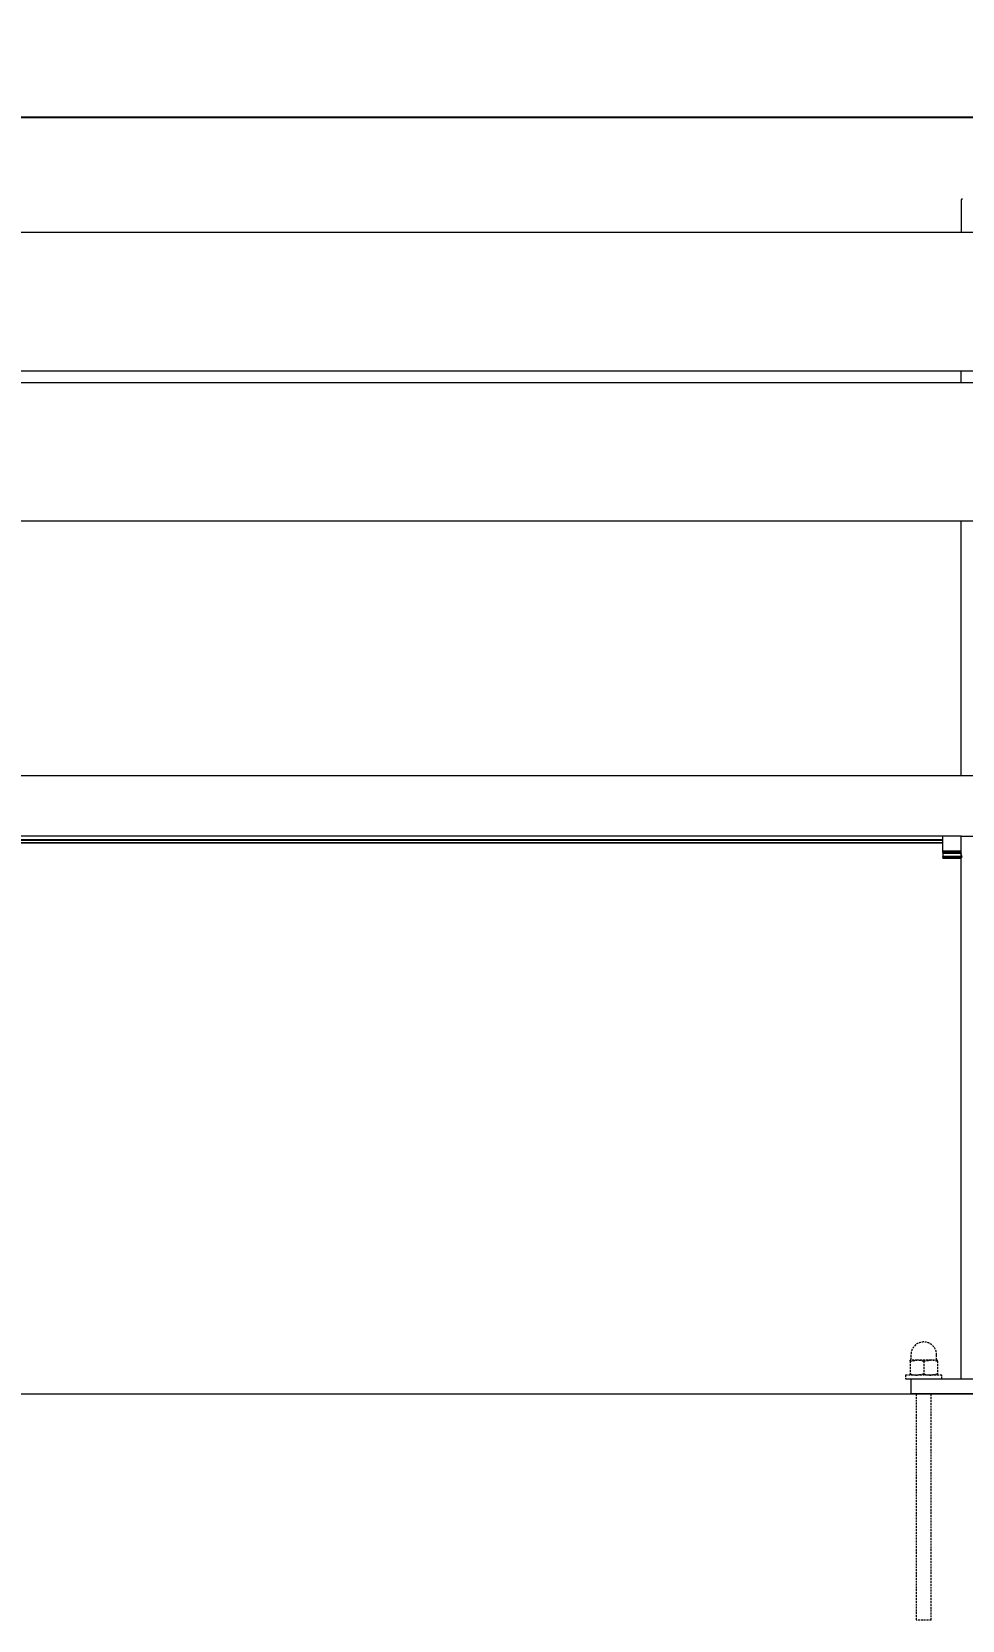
# Model space of a CAD drawing. Header units: millimetres. Extents: x -209 to 4251, y 50 to 3279.
# Drawn here: x 906 to 1523, y 2225 to 3279 of the extents above; entities that cross this region are included whole.
import ezdxf

# ---------------------------------------------------------------- set-up
doc = ezdxf.new("R2010")
doc.units = ezdxf.units.MM
doc.linetypes.add('HIDDEN', pattern=[1.905, 1.27, -0.635])
for name, color, linetype, lineweight in [('ZANO_R', 7, 'Continuous', 0), ('ZANO_R_przerywana', 7, 'HIDDEN', 0), ('ZANO_W', 1, 'Continuous', 0)]:
    doc.layers.add(name, color=color, linetype=linetype, lineweight=lineweight)
doc.styles.get("Standard").update_dxf_attribs({"font": 'ARIALUNI.TTF'})
doc.dimstyles.new('pl i ang', dxfattribs={"dimtxt": 50, "dimasz": 50, "dimexe": 1.25, "dimexo": 0.625, "dimgap": 10, "dimtad": 1, "dimtoh": 1, "dimtxsty": 'Standard', "dimcen": 2.5, "dimclrd": 1, "dimclre": 1, "dimclrt": 1, "dimadec": 0, "dimazin": 0, "dimtfac": 1, "dimtmove": 0, "dimatfit": 3, "dimfxl": 1, "dimarcsym": 1})

# ---------------------------------------------------------------- blocks, each defined once
blk = doc.blocks.new('*D437')
at = {"layer": 'ZANO_W', "color": 1, "lineweight": -2}
for p, q in [((-82.2, 3150.8), (-82.2, 3232.1)), ((1717.8, 3150.8), (1717.8, 3232.1)), ((-42.2, 3222.1), (1677.8, 3222.1))]:
    blk.add_line(p, q, dxfattribs=at)
at = {"layer": 'ZANO_W', "color": 1}
for points in [[(-42.2, 3228.8), (-42.2, 3215.4), (-82.2, 3222.1)], [(1677.8, 3215.4), (1677.8, 3228.8), (1717.8, 3222.1)]]:
    blk.add_solid(points, dxfattribs=at)
at = {"layer": 'ZANO_W', "color": 1, "insert": (817.8, 3252.5), "char_height": 40, "attachment_point": 5}
blk.add_mtext('1800', dxfattribs=at)

msp = doc.modelspace()

# ---------------------------------------------------------------- linework, layer by layer
at = {"layer": 'ZANO_R'}
for p, q in [((1523.5, 3168), (1522.6, 3167.3)), ((1522.6, 3167.3), (1522.6, 3145.8)), ((-77.2, 3145.8), (1712.8, 3145.8)), ((1712.8, 3053.8), (-77.2, 3053.8)), ((-77.2, 3046.2), (1712.8, 3046.2)), ((1522.6, 3046.2), (1522.6, 3053.8)), ((1533.9, 2954.2), (95.4, 2954.2)), ((1522.6, 2785.4), (1522.6, 2954.2)), ((1709.6, 2785.4), (-80.4, 2785.4)), ((1522.6, 2745.4), (106.6, 2745.4)), ((1510.6, 2745.3), (118.6, 2745.3)), ((1510.6, 2742.9), (118.6, 2742.9)), ((1510.6, 2742.5), (118.6, 2742.5)), ((1510.6, 2741), (118.6, 2741)), ((1510.6, 2740.6), (118.6, 2740.6)), ((1510.6, 2740.4), (1510.6, 2745.4)), ((1510.6, 2735.4), (1510.6, 2740.4)), ((1522.6, 2745.4), (1564.6, 2745.4)), ((1522.6, 2740.3), (1522.6, 2745.4)), ((1522.6, 2733.9), (1522.6, 2740.3)), ((1522.6, 2735.4), (1510.6, 2735.4)), ((1510.6, 2734.5), (1510.6, 2735.4)), ((1522.6, 2734.5), (1510.6, 2734.5)), ((1510.6, 2734.5), (1510.6, 2733.9)), ((1522.6, 2733.9), (1510.6, 2733.9)), ((1510.6, 2733.9), (1510.6, 2731.9)), ((1522.6, 2731.9), (1510.6, 2731.9)), ((1510.6, 2731.5), (1510.6, 2731.9)), ((1522.6, 2731.5), (1510.6, 2731.5)), ((1510.6, 2731.5), (1510.6, 2730.6)), ((1522.6, 2730.6), (1510.6, 2730.6)), ((1522.7, 2733.8), (1522.6, 2733.9)), ((1522.6, 2733.8), (1522.6, 2733.9)), ((1522.6, 2733.8), (1522.6, 2733.8)), ((1522.6, 2731.5), (1522.6, 2733.8)), ((1522.6, 2731.5), (1523.2, 2731.4)), ((1522.6, 2728.8), (1522.6, 2731.5)), ((1522.6, 2728.3), (1522.6, 2728.8)), ((1522.7, 2733.7), (1522.7, 2733.8)), ((1522.7, 2733.8), (1522.7, 2733.7)), ((1522.7, 2733.7), (1522.7, 2733.6)), ((1522.7, 2733.4), (1522.7, 2733.6)), ((1522.7, 2733.5), (1522.7, 2733.5)), ((1522.7, 2733.3), (1522.7, 2733.4)), ((1522.7, 2733.4), (1522.7, 2733.4)), ((1522.7, 2733.2), (1522.7, 2733.3)), ((1522.7, 2733.3), (1522.7, 2733.3)), ((1522.7, 2733.2), (1522.7, 2733)), ((1522.7, 2733), (1522.8, 2732.9)), ((1522.8, 2732.9), (1522.8, 2732.7)), ((1522.8, 2732.7), (1522.8, 2732.6)), ((1522.9, 2732.5), (1522.8, 2732.6)), ((1522.9, 2732.4), (1522.9, 2732.5)), ((1522.9, 2732.5), (1522.9, 2732.5)), ((1522.9, 2732.4), (1522.9, 2732.3)), ((1522.9, 2732.2), (1522.9, 2732.3)), ((1522.9, 2732.2), (1523, 2732.1)), ((1523, 2732.1), (1523, 2732.1)), ((1523, 2732.1), (1523, 2732)), ((1523, 2732), (1523.1, 2731.9)), ((1523.1, 2731.8), (1523.1, 2731.9)), ((1523.2, 2731.7), (1523.1, 2731.8)), ((1523.1, 2731.8), (1523.1, 2731.8)), ((1523.2, 2731.7), (1523.2, 2731.6)), ((1523.3, 2731.5), (1523.2, 2731.6)), ((1523.3, 2731.4), (1523.2, 2731.4)), ((1523.2, 2731.4), (1523.2, 2731.4)), ((1523.2, 2731.4), (1523.2, 2731.4)), ((1523.2, 2731.4), (1523.3, 2731.4)), ((1523.3, 2731.4), (1523.3, 2731.5)), ((1523.3, 2731.5), (1523.3, 2731.5)), ((1523.4, 2731.3), (1523.3, 2731.4)), ((1523.3, 2731.4), (1523.3, 2731.4)), ((1523.3, 2731.4), (1523.3, 2731.4)), ((1523.3, 2731.4), (1523.3, 2731.3)), ((1523.3, 2731.3), (1523.4, 2731.3)), ((1523.4, 2731.3), (1523.4, 2731.3)), ((1522.6, 2727.4), (1522.6, 2728.3)), ((1522.6, 2726.8), (1522.6, 2727.4)), ((1522.6, 2726.1), (1522.6, 2726.8)), ((1522.6, 2725.5), (1522.6, 2726.1)), ((1522.6, 2724.8), (1522.6, 2725.5)), ((1522.6, 2724.3), (1522.6, 2724.8)), ((1522.6, 2723.4), (1522.6, 2724.3)), ((1522.6, 2722.8), (1522.6, 2723.4)), ((1522.6, 2722.1), (1522.6, 2722.8)), ((1522.6, 2721.4), (1522.6, 2722.1)), ((1522.6, 2720.7), (1522.6, 2721.4)), ((1522.6, 2720), (1522.6, 2720.7)), ((1522.6, 2719.4), (1522.6, 2720)), ((1522.6, 2718.8), (1522.6, 2719.4)), ((1522.6, 2718), (1522.6, 2718.8)), ((1522.6, 2717.4), (1522.6, 2718)), ((1522.6, 2716.6), (1522.6, 2717.4)), ((1522.6, 2716.1), (1522.6, 2716.6)), ((1522.6, 2715.4), (1522.6, 2716.1)), ((1522.6, 2714.7), (1522.6, 2715.4)), ((1522.6, 2714), (1522.6, 2714.7)), ((1522.6, 2713.3), (1522.6, 2714)), ((1522.6, 2712.5), (1522.6, 2713.3)), ((1522.6, 2712.1), (1522.6, 2712.5)), ((1522.6, 2711.2), (1522.6, 2712.1)), ((1522.6, 2710.7), (1522.6, 2711.2)), ((1522.6, 2709.9), (1522.6, 2710.7)), ((1522.6, 2709.3), (1522.6, 2709.9)), ((1522.6, 2708.6), (1522.6, 2709.3)), ((1522.6, 2707.9), (1522.6, 2708.6)), ((1522.6, 2707.2), (1522.6, 2707.9)), ((1522.6, 2706.5), (1522.6, 2707.2)), ((1522.6, 2705.8), (1522.6, 2706.5)), ((1522.6, 2705.2), (1522.6, 2705.8)), ((1522.6, 2704.4), (1522.6, 2705.2)), ((1522.6, 2703.9), (1522.6, 2704.4)), ((1522.6, 2702.9), (1522.6, 2703.9)), ((1522.6, 2702.5), (1522.6, 2702.9)), ((1522.6, 2701.7), (1522.6, 2702.5)), ((1522.6, 2701.1), (1522.6, 2701.7)), ((1522.6, 2700.4), (1522.6, 2701.1)), ((1522.6, 2699.6), (1522.6, 2700.4)), ((1522.6, 2699), (1522.6, 2699.6)), ((1522.6, 2698.5), (1522.6, 2699)), ((1522.6, 2697.6), (1522.6, 2698.5)), ((1522.6, 2696.9), (1522.6, 2697.6)), ((1522.6, 2696.1), (1522.6, 2696.9)), ((1522.6, 2695.7), (1522.6, 2696.1)), ((1522.6, 2694.9), (1522.6, 2695.7)), ((1522.6, 2694.2), (1522.6, 2694.9)), ((1522.6, 2693.6), (1522.6, 2694.2)), ((1522.6, 2692.9), (1522.6, 2693.6)), ((1522.6, 2692.1), (1522.6, 2692.9)), ((1522.6, 2691.6), (1522.6, 2692.1)), ((1522.6, 2690.7), (1522.6, 2691.6)), ((1522.6, 2690.1), (1522.6, 2690.7)), ((1522.6, 2689.3), (1522.6, 2690.1)), ((1522.6, 2688.8), (1522.6, 2689.3)), ((1522.6, 2687.8), (1522.6, 2688.8)), ((1522.6, 2687.4), (1522.6, 2687.8)), ((1522.6, 2686.4), (1522.6, 2687.4)), ((1522.6, 2686), (1522.6, 2686.4)), ((1522.6, 2684.6), (1522.6, 2686)), ((1522.6, 2684.3), (1522.6, 2684.6)), ((1522.6, 2683.2), (1522.6, 2684.3)), ((1522.6, 2682.8), (1522.6, 2683.2)), ((1522.6, 2681.8), (1522.6, 2682.8)), ((1522.6, 2681.2), (1522.6, 2681.8)), ((1522.6, 2680.4), (1522.6, 2681.2)), ((1522.6, 2679.9), (1522.6, 2680.4)), ((1522.6, 2679.1), (1522.6, 2679.9)), ((1522.6, 2678.4), (1522.6, 2679.1)), ((1522.6, 2677.6), (1522.6, 2678.4)), ((1522.6, 2677.2), (1522.6, 2677.6)), ((1522.6, 2676.4), (1522.6, 2677.2)), ((1522.6, 2675.7), (1522.6, 2676.4)), ((1522.6, 2674.9), (1522.6, 2675.7)), ((1522.6, 2674.3), (1522.6, 2674.9)), ((1522.6, 2673.4), (1522.6, 2674.3)), ((1522.6, 2672.7), (1522.6, 2673.4)), ((1522.6, 2672.1), (1522.6, 2672.7)), ((1522.6, 2671.6), (1522.6, 2672.1)), ((1522.6, 2670.9), (1522.6, 2671.6)), ((1522.6, 2670.2), (1522.6, 2670.9)), ((1522.6, 2669.4), (1522.6, 2670.2)), ((1522.6, 2668.8), (1522.6, 2669.4)), ((1522.6, 2668.1), (1522.6, 2668.8)), ((1522.6, 2667.6), (1522.6, 2668.1)), ((1522.6, 2666.6), (1522.6, 2667.6)), ((1522.6, 2666), (1522.6, 2666.6)), ((1522.6, 2665.4), (1522.6, 2666)), ((1522.6, 2664.5), (1522.6, 2665.4)), ((1522.6, 2664), (1522.6, 2664.5)), ((1522.6, 2663.1), (1522.6, 2664)), ((1522.6, 2662.4), (1522.6, 2663.1)), ((1522.6, 2661.9), (1522.6, 2662.4)), ((1522.6, 2660.8), (1522.6, 2661.9)), ((1522.6, 2660.6), (1522.6, 2660.8)), ((1522.6, 2659.8), (1522.6, 2660.6)), ((1522.6, 2659), (1522.6, 2659.8)), ((1522.6, 2658.2), (1522.6, 2659)), ((1522.6, 2657.7), (1522.6, 2658.2)), ((1522.6, 2656.8), (1522.6, 2657.7)), ((1522.6, 2656.1), (1522.6, 2656.8)), ((1522.6, 2655.5), (1522.6, 2656.1)), ((1522.6, 2654.9), (1522.6, 2655.5)), ((1522.6, 2654.3), (1522.6, 2654.9)), ((1522.6, 2653.5), (1522.6, 2654.3)), ((1522.6, 2652.9), (1522.6, 2653.5)), ((1522.6, 2652), (1522.6, 2652.9)), ((1522.6, 2651.4), (1522.6, 2652)), ((1522.6, 2650.7), (1522.6, 2651.4)), ((1522.6, 2650), (1522.6, 2650.7)), ((1522.6, 2649.3), (1522.6, 2650)), ((1522.6, 2648.4), (1522.6, 2649.3)), ((1522.6, 2648), (1522.6, 2648.4)), ((1522.6, 2647.3), (1522.6, 2648)), ((1522.6, 2646.6), (1522.6, 2647.3)), ((1522.6, 2645.7), (1522.6, 2646.6)), ((1522.6, 2645.1), (1522.6, 2645.7)), ((1522.6, 2644.5), (1522.6, 2645.1)), ((1522.6, 2643.8), (1522.6, 2644.5)), ((1522.6, 2642.8), (1522.6, 2643.8)), ((1522.6, 2642.4), (1522.6, 2642.8)), ((1522.6, 2641.5), (1522.6, 2642.4)), ((1522.6, 2641), (1522.6, 2641.5)), ((1522.6, 2640), (1522.6, 2641)), ((1522.6, 2639.5), (1522.6, 2640)), ((1522.6, 2638.1), (1522.6, 2639.5)), ((1522.6, 2637.8), (1522.6, 2638.1)), ((1522.6, 2636.7), (1522.6, 2637.8)), ((1522.6, 2636.2), (1522.6, 2636.7)), ((1522.6, 2635.3), (1522.6, 2636.2)), ((1522.6, 2634.8), (1522.6, 2635.3)), ((1522.6, 2634), (1522.6, 2634.8)), ((1522.6, 2633.3), (1522.6, 2634)), ((1522.6, 2632.4), (1522.6, 2633.3)), ((1522.6, 2632), (1522.6, 2632.4)), ((1522.6, 2631), (1522.6, 2632)), ((1522.6, 2630.3), (1522.6, 2631)), ((1522.6, 2629.7), (1522.6, 2630.3)), ((1522.6, 2629), (1522.6, 2629.7)), ((1522.6, 2628.4), (1522.6, 2629)), ((1522.6, 2627.7), (1522.6, 2628.4)), ((1522.6, 2627), (1522.6, 2627.7)), ((1522.6, 2626.3), (1522.6, 2627)), ((1522.6, 2625.5), (1522.6, 2626.3)), ((1522.6, 2625.1), (1522.6, 2625.5)), ((1522.6, 2623.9), (1522.6, 2625.1)), ((1522.6, 2623.4), (1522.6, 2623.9)), ((1522.6, 2622.5), (1522.6, 2623.4)), ((1522.6, 2622.3), (1522.6, 2622.5)), ((1522.6, 2621.4), (1522.6, 2622.3)), ((1522.6, 2620.6), (1522.6, 2621.4)), ((1522.6, 2619.7), (1522.6, 2620.6)), ((1522.6, 2619.3), (1522.6, 2619.7)), ((1522.6, 2618.6), (1522.6, 2619.3)), ((1522.6, 2617.7), (1522.6, 2618.6)), ((1522.6, 2617), (1522.6, 2617.7)), ((1522.6, 2616.3), (1522.6, 2617)), ((1522.6, 2615.6), (1522.6, 2616.3)), ((1522.6, 2614.9), (1522.6, 2615.6)), ((1522.6, 2614.2), (1522.6, 2614.9)), ((1522.6, 2613.6), (1522.6, 2614.2)), ((1522.6, 2612.9), (1522.6, 2613.6)), ((1522.6, 2612.2), (1522.6, 2612.9)), ((1522.6, 2611.5), (1522.6, 2612.2)), ((1522.6, 2610.8), (1522.6, 2611.5)), ((1522.6, 2610.1), (1522.6, 2610.8)), ((1522.6, 2609.4), (1522.6, 2610.1)), ((1522.6, 2608.7), (1522.6, 2609.4)), ((1522.6, 2608), (1522.6, 2608.7)), ((1522.6, 2607.2), (1522.6, 2608)), ((1522.6, 2606.7), (1522.6, 2607.2)), ((1522.6, 2605.9), (1522.6, 2606.7)), ((1522.6, 2605.3), (1522.6, 2605.9)), ((1522.6, 2604.6), (1522.6, 2605.3)), ((1522.6, 2603.8), (1522.6, 2604.6)), ((1522.6, 2603.2), (1522.6, 2603.8)), ((1522.6, 2602.5), (1522.6, 2603.2)), ((1522.6, 2601.7), (1522.6, 2602.5)), ((1522.6, 2601.1), (1522.6, 2601.7)), ((1522.6, 2600.4), (1522.6, 2601.1)), ((1522.6, 2599.6), (1522.6, 2600.4)), ((1522.6, 2598.5), (1522.6, 2599.6)), ((1522.6, 2598.2), (1522.6, 2598.5)), ((1522.6, 2597.4), (1522.6, 2598.2)), ((1522.6, 2596.8), (1522.6, 2597.4)), ((1522.6, 2595.9), (1522.6, 2596.8)), ((1522.6, 2595.3), (1522.6, 2595.9)), ((1522.6, 2594.2), (1522.6, 2595.3)), ((1522.6, 2594), (1522.6, 2594.2)), ((1522.6, 2591.1), (1522.6, 2594)), ((1522.6, 2591), (1522.6, 2591.1)), ((1522.6, 2589.7), (1522.6, 2591)), ((1522.6, 2589.2), (1522.6, 2589.7)), ((1522.6, 2588.2), (1522.6, 2589.2)), ((1522.6, 2587.7), (1522.6, 2588.2)), ((1522.6, 2586.9), (1522.6, 2587.7)), ((1522.6, 2586.2), (1522.6, 2586.9)), ((1522.6, 2585.6), (1522.6, 2586.2)), ((1522.6, 2584.7), (1522.6, 2585.6)), ((1522.6, 2584), (1522.6, 2584.7)), ((1522.6, 2583.4), (1522.6, 2584)), ((1522.6, 2582.5), (1522.6, 2583.4)), ((1522.6, 2582.3), (1522.6, 2582.5)), ((1522.6, 2581.2), (1522.6, 2582.3)), ((1522.6, 2580.4), (1522.6, 2581.2)), ((1522.6, 2579.7), (1522.6, 2580.4)), ((1522.6, 2579), (1522.6, 2579.7)), ((1522.6, 2578.5), (1522.6, 2579)), ((1522.6, 2577.9), (1522.6, 2578.5)), ((1522.6, 2576.8), (1522.6, 2577.9)), ((1522.6, 2576.6), (1522.6, 2576.8)), ((1522.6, 2575.7), (1522.6, 2576.6)), ((1522.6, 2574.7), (1522.6, 2575.7)), ((1522.6, 2574), (1522.6, 2574.7)), ((1522.6, 2573.5), (1522.6, 2574)), ((1522.6, 2572.7), (1522.6, 2573.5)), ((1522.6, 2572.4), (1522.6, 2572.7)), ((1522.6, 2571.2), (1522.6, 2572.4)), ((1522.6, 2570.8), (1522.6, 2571.2)), ((1522.6, 2570.1), (1522.6, 2570.8)), ((1522.6, 2569), (1522.6, 2570.1)), ((1522.6, 2568.9), (1522.6, 2569)), ((1522.6, 2567.9), (1522.6, 2568.9)), ((1522.6, 2567), (1522.6, 2567.9)), ((1522.6, 2566.8), (1522.6, 2567)), ((1522.6, 2565.7), (1522.6, 2566.8)), ((1522.6, 2565.1), (1522.6, 2565.7)), ((1522.6, 2564.6), (1522.6, 2565.1)), ((1522.6, 2563.5), (1522.6, 2564.6)), ((1522.6, 2563.2), (1522.6, 2563.5)), ((1522.6, 2562.3), (1522.6, 2563.2)), ((1522.6, 2561.3), (1522.6, 2562.3)), ((1522.6, 2561.1), (1522.6, 2561.3)), ((1522.6, 2560.1), (1522.6, 2561.1)), ((1522.6, 2559.3), (1522.6, 2560.1)), ((1522.6, 2559), (1522.6, 2559.3)), ((1522.6, 2557.9), (1522.6, 2559)), ((1522.6, 2557.4), (1522.6, 2557.9)), ((1522.6, 2556.8), (1522.6, 2557.4)), ((1522.6, 2555.9), (1522.6, 2556.8)), ((1522.6, 2555.4), (1522.6, 2555.9)), ((1522.6, 2554.4), (1522.6, 2555.4)), ((1522.6, 2554), (1522.6, 2554.4)), ((1522.6, 2552.9), (1522.6, 2554)), ((1522.6, 2552.5), (1522.6, 2552.9)), ((1522.6, 2551.7), (1522.6, 2552.5)), ((1522.6, 2551.1), (1522.6, 2551.7)), ((1522.6, 2549.9), (1522.6, 2551.1)), ((1522.6, 2549.7), (1522.6, 2549.9)), ((1522.6, 2549.1), (1522.6, 2549.7)), ((1522.6, 2548.3), (1522.6, 2549.1)), ((1522.6, 2546.9), (1522.6, 2548.3)), ((1522.6, 2546.8), (1522.6, 2546.9)), ((1522.6, 2545.4), (1522.6, 2546.8)), ((1522.6, 2543.3), (1522.6, 2545.4)), ((1522.6, 2542.6), (1522.6, 2543.3)), ((1522.6, 2542.1), (1522.6, 2542.6)), ((1522.6, 2541.2), (1522.6, 2542.1)), ((1522.6, 2540.5), (1522.6, 2541.2)), ((1522.6, 2539.8), (1522.6, 2540.5)), ((1522.6, 2539.3), (1522.6, 2539.8)), ((1522.6, 2538.3), (1522.6, 2539.3)), ((1522.6, 2538), (1522.6, 2538.3)), ((1522.6, 2537), (1522.6, 2538)), ((1522.6, 2536.4), (1522.6, 2537)), ((1522.6, 2535.6), (1522.6, 2536.4)), ((1522.6, 2535), (1522.6, 2535.6)), ((1522.6, 2534.2), (1522.6, 2535)), ((1522.6, 2533.5), (1522.6, 2534.2)), ((1522.6, 2532.9), (1522.6, 2533.5)), ((1522.6, 2532.3), (1522.6, 2532.9)), ((1522.6, 2531.4), (1522.6, 2532.3)), ((1522.6, 2530.8), (1522.6, 2531.4)), ((1522.6, 2530), (1522.6, 2530.8)), ((1522.6, 2529.3), (1522.6, 2530)), ((1522.6, 2528.7), (1522.6, 2529.3)), ((1522.6, 2528), (1522.6, 2528.7)), ((1522.6, 2527.3), (1522.6, 2528)), ((1522.6, 2526.6), (1522.6, 2527.3)), ((1522.6, 2525.9), (1522.6, 2526.6)), ((1522.6, 2525.2), (1522.6, 2525.9)), ((1522.6, 2524.4), (1522.6, 2525.2)), ((1522.6, 2523.7), (1522.6, 2524.4)), ((1522.6, 2523), (1522.6, 2523.7)), ((1522.6, 2522.3), (1522.6, 2523)), ((1522.6, 2521.7), (1522.6, 2522.3)), ((1522.6, 2521), (1522.6, 2521.7)), ((1522.6, 2520.2), (1522.6, 2521)), ((1522.6, 2519.6), (1522.6, 2520.2)), ((1522.6, 2518.8), (1522.6, 2519.6)), ((1522.6, 2518.2), (1522.6, 2518.8)), ((1522.6, 2517.4), (1522.6, 2518.2)), ((1522.6, 2516.8), (1522.6, 2517.4)), ((1522.6, 2516), (1522.6, 2516.8)), ((1522.6, 2515.3), (1522.6, 2516)), ((1522.6, 2514.7), (1522.6, 2515.3)), ((1522.6, 2514), (1522.6, 2514.7)), ((1522.6, 2513.3), (1522.6, 2514)), ((1522.6, 2512.6), (1522.6, 2513.3)), ((1522.6, 2511.9), (1522.6, 2512.6)), ((1522.6, 2511.1), (1522.6, 2511.9)), ((1522.6, 2510.5), (1522.6, 2511.1)), ((1522.6, 2509.8), (1522.6, 2510.5)), ((1522.6, 2509.1), (1522.6, 2509.8)), ((1522.6, 2508.4), (1522.6, 2509.1)), ((1522.6, 2507.7), (1522.6, 2508.4)), ((1522.6, 2507.1), (1522.6, 2507.7)), ((1522.6, 2506.3), (1522.6, 2507.1)), ((1522.6, 2505.6), (1522.6, 2506.3)), ((1522.6, 2504.8), (1522.6, 2505.6)), ((1522.6, 2504.3), (1522.6, 2504.8)), ((1522.6, 2503.4), (1522.6, 2504.3)), ((1522.6, 2502.9), (1522.6, 2503.4)), ((1522.6, 2501.8), (1522.6, 2502.9)), ((1522.6, 2501.5), (1522.6, 2501.8)), ((1522.6, 2500.1), (1522.6, 2501.5)), ((1522.6, 2499.8), (1522.6, 2500.1)), ((1522.6, 2498.7), (1522.6, 2499.8)), ((1522.6, 2498.2), (1522.6, 2498.7)), ((1522.6, 2497.3), (1522.6, 2498.2)), ((1522.6, 2496.8), (1522.6, 2497.3)), ((1522.6, 2495.9), (1522.6, 2496.8)), ((1522.6, 2495.4), (1522.6, 2495.9)), ((1522.6, 2494.5), (1522.6, 2495.4)), ((1522.6, 2494), (1522.6, 2494.5)), ((1522.6, 2493.2), (1522.6, 2494)), ((1522.6, 2492.5), (1522.6, 2493.2)), ((1522.6, 2491.8), (1522.6, 2492.5)), ((1522.6, 2491.2), (1522.6, 2491.8)), ((1522.6, 2490.4), (1522.6, 2491.2)), ((1522.6, 2489.8), (1522.6, 2490.4)), ((1522.6, 2489.1), (1522.6, 2489.8)), ((1522.6, 2488.4), (1522.6, 2489.1)), ((1522.6, 2487.6), (1522.6, 2488.4)), ((1522.6, 2487), (1522.6, 2487.6)), ((1522.6, 2486.1), (1522.6, 2487)), ((1522.6, 2485.6), (1522.6, 2486.1)), ((1522.6, 2485), (1522.6, 2485.6)), ((1522.6, 2484.2), (1522.6, 2485)), ((1522.6, 2483.5), (1522.6, 2484.2)), ((1522.6, 2482.9), (1522.6, 2483.5)), ((1522.6, 2482.2), (1522.6, 2482.9)), ((1522.6, 2481.5), (1522.6, 2482.2)), ((1522.6, 2480.7), (1522.6, 2481.5)), ((1522.6, 2480.1), (1522.6, 2480.7)), ((1522.6, 2479.4), (1522.6, 2480.1)), ((1522.6, 2478.8), (1522.6, 2479.4)), ((1522.6, 2477.9), (1522.6, 2478.8)), ((1522.6, 2477.3), (1522.6, 2477.9)), ((1522.6, 2476.7), (1522.6, 2477.3)), ((1522.6, 2476), (1522.6, 2476.7)), ((1522.6, 2475.4), (1522.6, 2476)), ((1522.6, 2474.7), (1522.6, 2475.4)), ((1522.6, 2474.1), (1522.6, 2474.7)), ((1522.6, 2473), (1522.6, 2474.1)), ((1522.6, 2472.6), (1522.6, 2473)), ((1522.6, 2471.8), (1522.6, 2472.6)), ((1522.6, 2471.2), (1522.6, 2471.8)), ((1522.6, 2470.6), (1522.6, 2471.2)), ((1522.6, 2469.9), (1522.6, 2470.6)), ((1522.6, 2469.2), (1522.6, 2469.9)), ((1522.6, 2468.7), (1522.6, 2469.2)), ((1522.6, 2467.6), (1522.6, 2468.7)), ((1522.6, 2467.5), (1522.6, 2467.6)), ((1522.6, 2466.5), (1522.6, 2467.5)), ((1522.6, 2465.7), (1522.6, 2466.5)), ((1522.6, 2465.1), (1522.6, 2465.7)), ((1522.6, 2464.3), (1522.6, 2465.1)), ((1522.6, 2463.8), (1522.6, 2464.3)), ((1522.6, 2463), (1522.6, 2463.8)), ((1522.6, 2462.4), (1522.6, 2463)), ((1522.6, 2461.5), (1522.6, 2462.4)), ((1522.6, 2461), (1522.6, 2461.5)), ((1522.6, 2460.2), (1522.6, 2461)), ((1522.6, 2459.7), (1522.6, 2460.2)), ((1522.6, 2458.8), (1522.6, 2459.7)), ((1522.6, 2458.3), (1522.6, 2458.8)), ((1522.6, 2457.5), (1522.6, 2458.3)), ((1522.6, 2456.8), (1522.6, 2457.5)), ((1522.6, 2454.2), (1522.6, 2456.8)), ((1522.6, 2453.7), (1522.6, 2454.2)), ((1522.6, 2452.9), (1522.6, 2453.7)), ((1522.6, 2452.2), (1522.6, 2452.9)), ((1522.6, 2451.5), (1522.6, 2452.2)), ((1522.6, 2450.9), (1522.6, 2451.5)), ((1522.6, 2450.2), (1522.6, 2450.9)), ((1522.6, 2449.5), (1522.6, 2450.2)), ((1522.6, 2448.8), (1522.6, 2449.5)), ((1522.6, 2448.2), (1522.6, 2448.8)), ((1522.6, 2447.4), (1522.6, 2448.2)), ((1522.6, 2446.8), (1522.6, 2447.4)), ((1522.6, 2446.1), (1522.6, 2446.8)), ((1522.6, 2445.5), (1522.6, 2446.1)), ((1522.6, 2444.8), (1522.6, 2445.5)), ((1522.6, 2444.1), (1522.6, 2444.8)), ((1522.6, 2443.4), (1522.6, 2444.1)), ((1522.6, 2442.7), (1522.6, 2443.4)), ((1522.6, 2442), (1522.6, 2442.7)), ((1522.6, 2441.3), (1522.6, 2442)), ((1522.6, 2440.7), (1522.6, 2441.3)), ((1522.6, 2440), (1522.6, 2440.7)), ((1522.6, 2439.3), (1522.6, 2440)), ((1522.6, 2438.6), (1522.6, 2439.3)), ((1522.6, 2437.9), (1522.6, 2438.6)), ((1522.6, 2437.2), (1522.6, 2437.9)), ((1522.6, 2436.6), (1522.6, 2437.2)), ((1522.6, 2436), (1522.6, 2436.6)), ((1522.6, 2435.2), (1522.6, 2436)), ((1522.6, 2434.7), (1522.6, 2435.2)), ((1522.6, 2434), (1522.6, 2434.7)), ((1522.6, 2433.3), (1522.6, 2434)), ((1522.6, 2432.7), (1522.6, 2433.3)), ((1522.6, 2432.1), (1522.6, 2432.7)), ((1522.6, 2431.3), (1522.6, 2432.1)), ((1522.6, 2430.6), (1522.6, 2431.3)), ((1522.6, 2430.1), (1522.6, 2430.6)), ((1522.6, 2429.4), (1522.6, 2430.1)), ((1522.6, 2428.6), (1522.6, 2429.4)), ((1522.6, 2428.1), (1522.6, 2428.6)), ((1522.6, 2427.3), (1522.6, 2428.1)), ((1522.6, 2426.6), (1522.6, 2427.3)), ((1522.6, 2426), (1522.6, 2426.6)), ((1522.6, 2425.4), (1522.6, 2426)), ((1522.6, 2424.7), (1522.6, 2425.4)), ((1522.6, 2424), (1522.6, 2424.7)), ((1522.6, 2423.4), (1522.6, 2424)), ((1522.6, 2422.8), (1522.6, 2423.4)), ((1522.6, 2422), (1522.6, 2422.8)), ((1522.6, 2421.3), (1522.6, 2422)), ((1522.6, 2420.8), (1522.6, 2421.3)), ((1522.6, 2420.1), (1522.6, 2420.8)), ((1522.6, 2419.3), (1522.6, 2420.1)), ((1522.6, 2418.8), (1522.6, 2419.3)), ((1522.6, 2418.1), (1522.6, 2418.8)), ((1522.6, 2417.4), (1522.6, 2418.1)), ((1522.6, 2416.6), (1522.6, 2417.4)), ((1522.6, 2416.1), (1522.6, 2416.6)), ((1522.6, 2415), (1522.6, 2416.1)), ((1522.6, 2414.8), (1522.6, 2415)), ((1522.6, 2413.5), (1522.6, 2414.8)), ((1522.6, 2413.2), (1522.6, 2413.5)), ((1522.6, 2412.1), (1522.6, 2413.2)), ((1522.6, 2411.6), (1522.6, 2412.1)), ((1522.6, 2410.8), (1522.6, 2411.6)), ((1522.6, 2410.4), (1522.6, 2410.8)), ((1522.6, 2409.6), (1522.6, 2410.4)), ((1522.6, 2409), (1522.6, 2409.6)), ((1522.6, 2408.3), (1522.6, 2409)), ((1522.6, 2407.5), (1522.6, 2408.3)), ((1522.6, 2406.9), (1522.6, 2407.5)), ((1522.6, 2406.4), (1522.6, 2406.9)), ((1522.6, 2405.7), (1522.6, 2406.4)), ((1522.6, 2405), (1522.6, 2405.7)), ((1522.6, 2404.3), (1522.6, 2405)), ((1522.6, 2403.7), (1522.6, 2404.3)), ((1522.6, 2403.1), (1522.6, 2403.7)), ((1522.6, 2402.4), (1522.6, 2403.1)), ((1522.6, 2401.7), (1522.6, 2402.4)), ((1522.6, 2401), (1522.6, 2401.7)), ((1522.6, 2400.4), (1522.6, 2401)), ((1522.6, 2399.8), (1522.6, 2400.4)), ((1522.6, 2399.1), (1522.6, 2399.8)), ((1522.6, 2398.4), (1522.6, 2399.1)), ((1522.6, 2397.7), (1522.6, 2398.4)), ((1522.6, 2397.1), (1522.6, 2397.7)), ((1522.6, 2396.5), (1522.6, 2397.1)), ((1522.6, 2395.8), (1522.6, 2396.5)), ((1522.6, 2395.2), (1522.6, 2395.8)), ((1522.6, 2394.6), (1522.6, 2395.2)), ((1522.6, 2394), (1522.6, 2394.6)), ((1522.6, 2393.2), (1522.6, 2394)), ((1522.6, 2392.7), (1522.6, 2393.2)), ((1522.6, 2392.1), (1522.6, 2392.7)), ((1522.6, 2391.3), (1522.6, 2392.1)), ((1522.6, 2390.7), (1522.6, 2391.3)), ((1489.6, 2385.4), (1597.7, 2385.4)), ((1489.6, 2375.4), (1489.6, 2385.4)), ((1522.6, 2390), (1522.6, 2390.7)), ((1522.6, 2389.5), (1522.6, 2390)), ((1522.6, 2388.7), (1522.6, 2389.5)), ((1522.6, 2388.1), (1522.6, 2388.7)), ((1522.6, 2387.4), (1522.6, 2388.1)), ((1522.6, 2386.8), (1522.6, 2387.4)), ((1522.6, 2386.2), (1522.6, 2386.8)), ((1522.6, 2385.5), (1522.6, 2386.2)), ((1522.6, 2385.4), (1522.6, 2385.5)), ((1597.7, 2375.4), (1489.6, 2375.4))]:
    msp.add_line(p, q, dxfattribs=at)
for points in [[(1485.9, 2385.4), (1509.9, 2385.4)], [(-208.5, 2375.4), (4251.5, 2375.4)]]:
    msp.add_lwpolyline(points, dxfattribs=at)
at = {"layer": 'ZANO_R_przerywana'}
for p, q in [((1488.9, 2397.1), (1488.9, 2397.9)), ((1493.4, 2397.9), (1488.9, 2397.9)), ((1488.9, 2397.1), (1488.9, 2388.7)), ((1489.4, 2401.4), (1489.4, 2398.1)), ((1502.4, 2397.9), (1493.4, 2397.9)), ((1497.9, 2397.1), (1497.9, 2388.7)), ((1506.9, 2397.9), (1502.4, 2397.9)), ((1506.4, 2398.1), (1506.4, 2401.4)), ((1506.9, 2397.1), (1506.9, 2397.9)), ((1506.9, 2397.1), (1506.9, 2388.7)), ((1485.9, 2387.9), (1485.9, 2385.4)), ((1509.9, 2387.9), (1485.9, 2387.9)), ((1488.9, 2387.9), (1488.9, 2388.7)), ((1506.9, 2387.9), (1506.9, 2388.7)), ((1509.9, 2385.4), (1509.9, 2387.9)), ((1492.9, 2375.4), (1492.9, 2225.4)), ((1502.9, 2225.4), (1502.9, 2375.4)), ((1502.9, 2225.4), (1492.9, 2225.4))]:
    msp.add_line(p, q, dxfattribs=at)
at = {"layer": 'ZANO_R_przerywana', "flags": 128}
for points in [[(1488.9, 2397.1), (1491.2, 2397.6), (1493.4, 2397.9)], [(1497.9, 2397.1), (1500.2, 2397.6), (1502.4, 2397.9)], [(1497.9, 2388.7), (1495.7, 2388.1), (1493.4, 2387.9)], [(1506.9, 2388.7), (1504.7, 2388.1), (1502.4, 2387.9)]]:
    msp.add_lwpolyline(points, dxfattribs=at)
at = {"layer": 'ZANO_R_przerywana'}
for centre, radius, start, end in [((1497.9, 2401.4), 8.5, 0, 180), ((1489.2, 2398.1), 0.25, 270, 0), ((1493.3, 2384.2), 13.6, 70.2269, 89.5167), ((1502.3, 2384.2), 13.6, 70.2269, 89.5167), ((1506.7, 2398.1), 0.25, 180, 270), ((1493.6, 2401.5), 13.6, 250.2279, 269.5164), ((1502.6, 2401.5), 13.6, 250.2279, 269.5164)]:
    msp.add_arc(centre, radius, start, end, dxfattribs=at)

# ---------------------------------------------------------------- dimensions: what is measured, and where the dimension line sits
at = {"layer": 'ZANO_W'}
dim = msp.add_linear_dim(base=(1717.8, 3222.1), p1=(-82.2, 3140.8), p2=(1717.8, 3140.8), dimstyle='pl i ang', override={"dimtxt": 40, "dimasz": 40, "dimexe": 10, "dimexo": 10, "dimtoh": 0, "dimdec": 0, "dimtdec": 0, "dimtmove": 1}, dxfattribs=at)
dim.commit()
dim.dimension.update_dxf_attribs({"geometry": '*D437', "text_midpoint": (817.8, 3252.5)})

doc.saveas('drawing.dxf')
